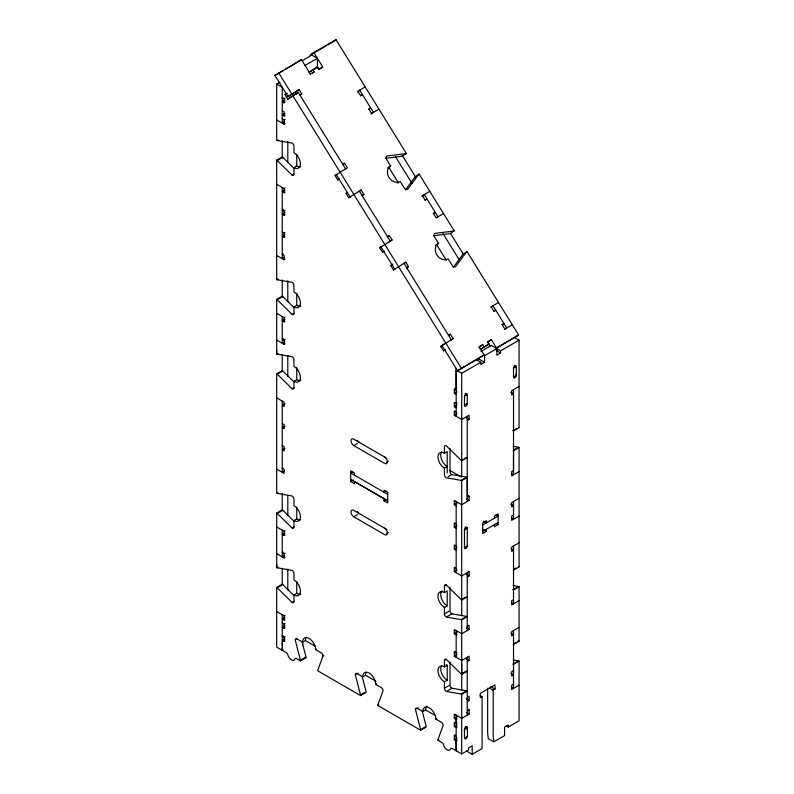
<?xml version="1.0" encoding="UTF-8"?>
<svg xmlns="http://www.w3.org/2000/svg" width="794" height="794" viewBox="0 0 794 794"><rect width="100%" height="100%" fill="white"/><g stroke="black" fill="none" stroke-linecap="round" stroke-linejoin="round"><path stroke-width="1.19" d="M293.939 521.182L282.773 510.224A2.62 1.509 60 0 0 282.247 509.827L276.699 513.033L276.699 567.581A2.62 1.509 60 0 0 277.225 567.799L292.113 570.38A2.62 1.509 60 0 1 293.969 573.586L293.969 579.987A9.161 5.29 60 0 1 300.44 591.202A9.161 5.29 60 0 1 293.969 594.944L293.969 601.356L292.113 602.418L277.225 587.808A2.62 1.509 60 0 0 276.699 587.411L282.247 584.205A2.62 1.509 60 0 1 282.773 584.602L293.939 595.56M293.939 381.924L282.773 370.967A2.62 1.509 60 0 0 282.247 370.57L276.699 373.776L276.699 493.193A2.62 1.509 60 0 0 277.225 493.411L292.113 495.992A2.62 1.509 60 0 1 293.969 499.198L293.969 505.609A9.161 5.29 60 0 1 300.44 516.825A9.161 5.29 60 0 1 293.969 520.556L293.969 526.968L292.113 528.04L277.225 513.42A2.62 1.509 60 0 0 276.699 513.033M276.699 373.776A2.62 1.509 60 0 1 277.225 374.173L292.113 388.782L293.969 387.71L293.969 381.309A9.161 5.29 60 0 0 300.44 377.567A9.161 5.29 60 0 0 293.969 366.352L293.929 359.533A2.62 1.509 60 0 0 292.113 356.734L277.225 354.154A2.63 1.519 60 0 1 276.699 353.945L276.699 299.388L282.247 296.182A2.61 1.509 60 0 1 282.773 296.579L293.939 307.536M283.17 649.8L282.247 650.326L282.247 647.835M282.247 645.343L282.247 642.852M456.163 743.263L456.163 740.772L457.086 740.236M457.106 727.076L456.183 727.602L454.307 726.53L454.307 722.252L456.163 723.324L456.163 719.404L457.086 718.868M456.163 405.972L456.163 407.729L454.307 406.657L454.307 402.379L456.163 403.451L457.086 402.915M456.163 368.485L456.163 390.281L454.307 389.209L454.307 393.487L456.163 394.549M466.991 671.019A2.62 1.509 60 0 0 467.259 671.198L461.711 674.404L461.711 619.846L467.259 616.64A2.62 1.509 60 0 0 466.733 616.432L451.846 613.851L447.221 616.521M466.991 596.631A2.62 1.509 60 0 0 467.259 596.81L461.711 600.016L461.711 480.588L467.259 477.393L467.259 501.49M461.711 476.708L461.711 373.299L480.827 362.253L480.827 364.396L484.529 362.253L484.529 355.742L496.865 348.616L496.865 355.136L500.567 353.002L500.567 350.859L519.068 340.179L519.068 427.648L513.519 430.854A2.63 1.519 60 0 1 513.252 430.676M464.49 731.423L464.49 729.2A1.965 1.131 -60 0 1 465.88 726.798A1.965 1.131 -60 0 1 467.259 727.592C466.941 727.572 469.056 741.785 464.49 738.36L464.49 729.2L467.259 727.592L467.259 729.825M467.259 416.304L467.259 497.223L469.115 496.151L469.115 500.428L461.711 504.696L454.307 500.428L454.307 504.696L456.163 505.768M513.519 389.596L513.519 470.514L511.664 471.586L511.664 475.854L519.068 471.586M516.289 373.21L516.289 375.433A1.965 1.131 -60 0 1 514.909 377.835A1.965 1.131 -60 0 1 513.519 377.041L513.519 368.138A1.965 1.131 -60 0 1 514.909 365.736A1.965 1.131 -60 0 1 516.289 366.53L516.289 375.433L513.519 377.041M513.252 644.311A2.62 1.509 60 0 0 513.519 644.49L519.068 641.284L519.068 586.736A2.62 1.509 60 0 0 518.542 586.518L513.222 585.595M513.252 569.933A2.62 1.509 60 0 0 513.519 570.102L519.068 566.906L519.068 447.479A2.63 1.519 60 0 0 518.542 447.26L513.222 446.337M323.902 655.507L322.979 656.043L317.769 670.225A2.62 1.509 60 0 0 317.689 670.791L360.615 695.574L366.163 692.368A2.62 1.509 60 0 0 366.094 691.713L362.183 676.567M405.367 189.974L414.915 177.092A2.63 2.144 54.8 0 1 415.391 176.695L419.103 174.075L454.208 230.846L450.496 233.466A2.63 2.144 54.8 0 1 449.91 233.684L433.494 235.719M453.245 267.38L462.793 254.507A2.63 2.144 54.8 0 1 463.259 254.11M300.013 95.181L301.859 94.109L299.11 89.662L287.994 96.55L274.932 75.43L301.462 59.639L310.404 74.09L314.106 71.956L312.727 69.733L317.66 66.885L319.039 69.108L322.741 66.974L313.799 52.523L336.001 39.7L406.339 153.441L402.627 156.061A2.63 2.144 54.8 0 1 402.042 156.269L385.626 158.314M301.462 59.639L289.453 67.053M313.799 52.523L310.087 55.133L325.947 45.983M332.289 42.32L336.001 39.7M312.727 69.733L309.015 72.353L311.973 70.646M313.948 69.505L317.66 66.885M312.241 73.266L314.106 71.956M322.741 66.974L319.019 69.594L317.104 66.498M345.549 168.814L298.286 92.392L287.785 99.091L285.036 94.645L287.2 93.235M287.994 96.55L299.11 89.662M287.785 99.091L298.286 92.392M358.422 91.012L359.662 90.139L373.408 112.371L370.937 114.118M360.555 95.895L362.411 94.585L360.565 95.657L357.806 91.211L365.21 86.933M368.803 109.235L370.659 107.924L368.813 108.996L371.562 113.443L378.956 109.165M342.79 164.616L344.646 163.306L347.395 167.752L335.048 175.514L337.797 179.96L339.643 178.888M337.797 179.96L339.038 179.087M350.64 196.674L348.794 197.746L346.045 193.299L347.286 192.426M387.68 168.07A9.161 7.464 54.8 0 1 388.782 167.256L390.638 165.946L386.519 159.276A2.62 2.134 54.8 0 1 386.986 155.981L405.754 153.649A2.63 2.144 54.9 0 0 406.339 153.441M348.794 197.746L361.151 189.984L363.9 194.431L362.044 195.741M359.295 191.294L361.151 189.984M421.753 196.297L424.234 194.55L437.98 216.782L436.74 217.655M425.127 200.306L426.983 198.996L425.127 200.068L422.378 195.622L429.782 191.344M387.452 236.84L389.308 235.53L392.067 239.977L389.278 241.932M384.306 251.112L382.46 252.184L379.711 247.738L392.067 239.977M433.375 213.646L435.231 212.335L433.385 213.407L436.134 217.854L443.528 213.576M382.46 252.184L383.701 251.311M395.313 268.898L393.457 269.97L390.708 265.524L392.871 264.114M393.457 269.97L405.813 262.209L408.563 266.655L406.707 267.965M403.957 263.519L405.813 262.209M435.559 245.475A9.161 7.464 54.8 0 1 436.65 244.671L438.516 243.361L434.387 236.691A2.62 2.134 54.8 0 1 434.864 233.396L453.622 231.064A2.63 2.144 54.8 0 0 454.208 230.846M462.793 254.507L466.971 251.49L518.631 335.018L495.893 348.626M448.491 335.525L450.347 334.214L453.096 338.661L451.24 339.971M491 307.119L492.975 305.72L506.731 327.952L504.746 329.351M445.315 349.767L443.469 350.839L440.72 346.392L453.096 338.661M445.692 342.939L441.98 345.559L457.562 370.758L484.092 354.958L479.04 346.789L482.742 344.656L484.122 346.879L480.41 349.499L479.03 347.276L482.742 344.656M493.868 311.476L495.724 310.166L493.878 311.238L491.129 306.782L498.533 302.514M443.469 350.839L444.709 349.965M502.116 324.815L503.982 323.505L502.126 324.577L504.875 329.024L512.279 324.746M518.631 335.018L496.429 347.841L491.377 339.673L487.665 342.293L490.186 346.373M491.377 339.673L487.675 341.807L489.054 344.03L480.41 349.499M457.562 370.758L484.092 354.958M274.932 75.43L283.23 70.646M285.304 69.445L287.378 68.244M328.061 44.762L331.227 42.926M302.593 60.453L311.853 55.104L317.401 58.309L317.401 67.907M305.065 65.436L317.401 58.309M293.939 168.288L282.773 157.321A2.61 1.509 60 0 0 282.247 156.934L276.699 160.14A2.61 1.509 60 0 1 277.225 160.527L292.113 175.146A2.62 1.509 60 0 0 293.969 174.075L293.969 167.663A9.161 5.29 60 0 0 300.44 163.931A9.161 5.29 60 0 0 293.969 152.706L293.929 145.898A2.62 1.509 60 0 0 292.113 143.099L277.225 140.518A2.63 1.519 60 0 1 276.699 140.3L276.699 84.055L279.885 82.219M285.036 94.645L286.882 93.573M282.247 97.503L284.093 98.575L285.026 98.039M285.026 100.173L282.247 101.781L284.093 102.853L285.026 102.317M285.026 113.353L282.247 114.951L284.093 116.023L285.026 115.487M282.247 118.872L284.093 119.944L285.026 119.408M284.361 121.919L282.247 123.139L282.247 87.261L276.699 84.055M276.699 119.944L284.093 124.211L285.026 123.675M357.27 91.995L359.384 90.774M277.225 140.518L278.148 139.982M278.148 159.991L282.773 157.321M293.969 167.663L296.738 166.065A9.161 5.29 60 0 0 300.718 166.78M292.113 175.146L293.969 174.075M276.699 184.238L284.093 188.515L285.026 187.98M285.026 190.113L282.247 191.721L284.093 192.783L285.026 192.247M342.8 164.368L344.646 163.306M335.048 175.514L336.894 174.442M283.17 209.338L282.247 209.874L284.093 210.946L285.026 210.41M285.026 212.544L282.247 214.152L284.093 215.214L285.026 214.688M346.045 193.299L346.968 192.763M282.247 231.957L284.093 233.019L285.026 232.483M285.026 234.627L282.247 236.225L284.093 237.297L285.026 236.761M362.044 195.493L363.9 194.431M283.17 253.852L282.247 254.388L284.093 255.45L284.093 259.727L285.026 259.191M284.361 257.435L282.247 258.655L282.247 187.444M276.699 160.14L276.699 279.557L277.622 279.022M276.699 279.557A2.63 1.519 60 0 0 277.225 279.776L278.148 279.24M422.984 195.91L424.83 194.838M278.148 299.249L282.773 296.579M387.462 236.592L389.308 235.53M379.711 247.738L381.557 246.666M276.699 299.388A2.61 1.509 60 0 1 277.225 299.785L292.113 314.394A2.62 1.509 60 0 0 293.969 313.332L293.969 306.921L296.738 305.323A9.161 5.29 60 0 0 300.718 306.037M276.699 313.312L284.093 317.59L285.026 317.054M292.113 314.394L293.969 313.332M285.026 319.188L282.247 320.786L284.093 321.858L285.026 321.322M390.708 265.524L392.564 264.452M283.17 338.413L282.247 338.949L284.093 340.021L285.026 339.485M406.707 267.717L408.563 266.655M284.361 342.006L282.247 343.226L282.247 316.518M276.699 340.021L284.093 344.288L285.026 343.752M277.225 354.154L278.148 353.628M278.148 373.637L282.773 370.967M293.969 381.309L296.738 379.701A9.161 5.29 60 0 0 300.718 380.425M285.026 403.759L282.247 405.357L284.093 406.429L284.093 402.151L276.699 397.883M285.026 426.189L282.247 427.787L284.093 428.859L284.093 424.582L282.247 423.52M448.491 335.286L450.347 334.214M440.72 346.392L442.566 345.321M285.026 448.263L282.247 449.861L284.093 450.932L284.093 446.665L282.247 445.593M484.122 346.879L489.054 344.03M481.035 351.345L491.317 345.42L496.865 348.616M284.361 471.08L282.247 472.301L282.247 401.079M476.202 360.655L478.981 359.057L484.529 362.253M385.963 457.761L353.787 439.181A3.92 2.263 60 0 0 351.008 440.789A3.92 2.263 60 0 0 353.787 445.593L357.489 443.459M454.307 389.209L455.24 388.673M277.225 493.411L278.148 492.876M454.307 393.487L457.086 391.879M467.259 394.549L464.49 396.156L464.49 405.347A1.965 1.131 -60 0 0 465.88 406.141A1.965 1.131 -60 0 0 467.259 403.739L467.259 394.549L465.145 393.328M513.519 368.138L516.289 366.53L514.443 365.468M454.307 406.657L457.086 405.059M464.49 405.059L467.259 403.451M278.148 512.894L282.773 510.224M352.834 471.775L350.72 472.996L387.72 494.364M456.163 412.026L454.307 410.955L454.307 415.232L457.086 413.634M354.402 475.149L354.402 473.006L350.7 470.872L350.7 481.551L353.479 479.953M386.47 462.326L388.326 461.254M519.068 386.39L511.664 390.668L511.664 394.936L513.519 393.864L510.741 392.266M293.969 520.556L296.738 518.958A9.161 5.29 60 0 0 300.718 519.673M467.259 420.572L469.115 419.5L469.115 415.232L461.711 419.5L454.307 415.232M276.699 526.958L284.093 531.226L285.026 530.69M285.026 532.824L282.247 534.431L284.093 535.503L285.026 534.967M461.711 480.588A2.63 1.519 60 0 0 461.185 480.38L446.297 477.799A2.62 1.509 60 0 1 444.471 475.001L444.442 468.182A9.161 5.29 60 0 1 437.97 456.967A9.161 5.29 60 0 1 444.442 453.225L447.221 451.627L447.221 472.996M385.854 491.168L384.008 492.24L384.008 490.097L387.71 492.24L387.71 502.92L384.008 500.786L384.008 498.642L354.402 481.551L354.402 483.695L350.7 481.551M283.17 552.058L282.247 552.594L284.093 553.656L285.026 553.12M284.361 555.641L282.247 556.862L282.247 530.154M386.986 529.558L353.787 510.393A3.92 2.263 60 0 0 351.008 512.001A3.92 2.263 60 0 0 353.787 516.805L357.489 514.671M276.699 553.656L284.093 557.934L285.026 557.398M384.008 500.786L385.854 499.714M444.442 468.182L447.221 466.584A9.161 5.29 60 0 1 441.524 459.379A9.161 5.29 60 0 1 441.801 451.885M462.108 459.835L463.031 459.299M464.887 458.227L465.81 457.691M512.984 430.457L513.916 429.921M515.763 428.849L516.686 428.323M277.622 567.045L276.699 567.581L276.699 564.097M277.225 567.799L278.148 567.263M448.144 476.728L451.846 474.594L466.733 477.174A2.63 1.519 60 0 1 467.259 477.393M461.185 480.38L465.81 477.71M513.916 449.93L518.542 447.26M513.252 450.555A2.63 1.519 60 0 1 513.519 450.684L519.068 447.479M278.148 587.272L282.773 584.602M386.47 533.538L388.326 532.466M293.969 594.944L296.738 593.346A9.161 5.29 60 0 0 300.718 594.061M454.307 504.696L457.086 503.098M276.699 611.519L284.093 615.787L285.026 615.261M285.026 617.395L282.247 618.992L284.093 620.064L285.026 619.528M282.247 622.913L284.093 623.985L285.026 623.449M456.163 523.921L454.307 522.859L454.307 527.127L457.086 525.529M285.006 625.573L282.227 627.171L284.093 628.253L285.026 627.717M464.49 529.797L467.259 528.199A1.965 1.131 -60 0 0 465.88 527.395A1.965 1.131 -60 0 0 464.49 529.797L464.49 547.602A1.965 1.131 -60 0 0 465.88 548.406A1.965 1.131 -60 0 0 467.259 546.004L467.259 528.199L465.145 526.978M519.068 498.285L511.664 502.562L511.664 506.83L513.519 505.768L510.741 504.16M283.15 635.547L282.227 636.073L284.093 637.155L285.026 636.619M285.026 638.753L282.247 640.361L284.093 641.433L285.026 640.897M482.692 524.983L498.116 516.08L496.002 514.859M482.692 531.394L498.116 522.492M296.152 639.488L297.075 638.952L302.633 642.157L305.402 640.559A9.161 5.29 60 0 1 306.464 637.076M456.163 546.004L454.307 544.932L454.307 549.21L457.086 547.602M513.519 515.028L511.664 516.09L511.664 520.368L519.068 516.09M486.394 529.261L486.394 531.394L482.692 533.528L482.692 522.849L486.394 520.715L486.394 522.849L483.615 521.251M494.414 518.224L494.414 516.08L498.116 513.946L498.116 524.626L494.414 526.769L494.414 524.626M464.49 547.602L467.259 546.004M302.633 642.157A9.161 5.29 60 0 1 309.104 638.416A9.161 5.29 60 0 1 315.575 649.631L316.508 649.105M302.008 641.572L305.988 657.015A2.61 1.509 60 0 1 306.067 657.67L300.519 660.876A2.61 1.509 60 0 0 300.44 660.221L305.065 657.551M456.163 568.435L454.307 567.363L454.307 571.64L457.086 570.032M467.259 576.98L469.115 575.908L469.115 571.64L461.711 575.908L454.307 571.64M519.068 542.798L511.664 547.066L511.664 551.344L513.519 550.272L510.741 548.674M445.365 585.545L446.297 585.009L461.185 599.619A2.62 1.509 60 0 0 461.711 600.016M444.442 607.44A9.161 5.29 60 0 1 437.97 596.225A9.161 5.29 60 0 1 444.442 592.483L447.221 590.885L447.221 605.842L444.442 607.44L444.442 613.851A2.62 1.509 60 0 0 446.297 617.057L461.185 619.628A2.62 1.509 60 0 1 461.711 619.846M463.031 598.557L464.887 597.485M513.916 569.179L515.763 568.107M444.442 613.851L449.067 611.182M356.248 674.185L358.104 673.114M461.185 619.628L465.81 616.958M512.984 589.724L517.609 587.054M360.615 695.574A2.62 1.509 60 0 0 360.536 694.919L355.325 674.721A2.62 1.509 60 0 1 357.181 673.649L362.729 676.855L365.508 675.257A9.161 5.29 60 0 1 366.223 672.24M519.068 586.736L513.519 589.942A2.62 1.509 60 0 0 513.252 589.803M467.259 626.297L469.115 625.225L469.115 629.503L461.711 633.771L454.307 629.503L454.307 633.771L457.086 632.173M513.519 599.589L511.664 600.661L511.664 604.929L519.068 600.661M457.086 634.307L456.163 634.843L454.307 633.771M362.729 676.855A9.161 5.29 60 0 1 369.2 673.114A9.161 5.29 60 0 1 375.681 684.329L376.604 683.803M360.536 694.919L365.161 692.249M467.259 661.541L469.115 660.479L469.115 656.201L461.711 660.479L454.307 656.201L454.307 651.934L455.24 651.398M457.086 652.47L456.163 652.996L454.307 651.934M445.365 659.923L446.297 659.387L461.185 674.007A2.62 1.509 60 0 0 461.711 674.404M454.307 656.201L457.086 654.603M444.442 681.828A9.161 5.29 60 0 1 437.97 670.612A9.161 5.29 60 0 1 444.442 666.871L447.221 665.263L447.221 680.22L444.442 681.828L444.442 688.229A2.62 1.509 60 0 0 446.297 691.435L461.185 694.016A2.62 1.509 60 0 1 461.711 694.234L467.259 691.028A2.62 1.509 60 0 0 466.733 690.81L451.846 688.229L447.221 690.899M422.279 711.265L426.189 726.411A2.62 1.509 60 0 1 426.269 727.066L420.711 730.272L377.795 705.489L378.718 704.963M519.068 627.359L511.664 631.637L511.664 635.905L513.519 634.843L510.741 633.235M462.108 673.471L465.81 671.337M514.84 643.031L515.763 642.495M517.609 641.423L518.542 640.887M444.442 688.229L449.067 685.559M416.354 708.883L418.2 707.811M420.711 730.272A2.62 1.509 60 0 0 420.641 729.617L415.431 709.419A2.62 1.509 60 0 1 417.277 708.347L422.825 711.553L425.604 709.955A9.161 5.29 60 0 1 427.053 706.074M461.185 694.016L465.81 691.346M512.984 664.112L517.609 661.432M506.89 726.262L508.279 727.066L519.068 720.833L519.068 661.114L513.519 664.32A2.62 1.509 60 0 0 513.252 664.191M467.259 697.331L469.115 696.259L469.115 700.536L467.259 701.598M513.519 670.622L511.664 671.694L511.664 675.962L513.519 674.9L510.741 673.292M422.825 711.553A9.161 5.29 60 0 1 429.306 707.811A9.161 5.29 60 0 1 435.777 719.036L436.7 718.501M420.641 729.617L425.266 726.947M466.644 751.094L472.202 754.3L482.087 748.583L482.087 696.606L480.241 697.668L480.241 693.4L495.039 684.855L495.039 689.123L493.193 690.194L489.491 688.061M468.192 709.26L469.115 709.796L469.115 714.064L461.711 718.342L454.307 714.064L454.307 718.342L457.086 716.734M467.259 710.858L469.115 709.796M513.519 684.16L511.664 685.222L511.664 689.5L519.068 685.222M456.163 723.324L457.086 722.788M454.307 726.53L457.086 724.922M472.202 754.3L472.202 745.755L468.5 747.888L468.5 750.022L461.711 753.943L452.262 748.484A2.62 1.509 60 0 0 450.774 748.494L449.99 749.735A5.23 3.017 60 0 1 444.054 746.3L443.28 744.157A2.62 1.509 60 0 0 441.792 742.44L437.891 740.187L438.814 739.661M456.163 715.136L456.163 750.737L456.163 740.772L454.307 739.7L454.307 735.433L455.24 734.897M454.307 739.7L457.086 738.102M464.49 738.102L467.259 736.495M487.645 688.219L487.645 732.564L488.231 738.628L493.779 741.834L504.577 735.611L504.577 727.066L508.279 724.922L508.279 727.066M277.225 279.776L292.113 282.356A2.62 1.509 60 0 1 293.929 285.155L293.969 291.964A9.161 5.29 60 0 1 300.44 303.179A9.161 5.29 60 0 1 293.969 306.921M513.222 659.983L518.542 660.906A2.62 1.509 60 0 1 519.068 661.114M282.247 110.684L284.093 111.746L284.093 116.023M514.443 337.51L519.068 340.179M495.942 348.189L500.567 350.859M496.865 350.859L500.567 353.002M476.202 359.583L480.827 362.253M276.699 255.45L284.093 259.727M461.711 373.299L456.163 370.093L456.163 416.304M466.336 417.902L469.115 419.5M511.405 473.571L513.519 474.792L513.519 450.684M449.593 470.266L461.274 477.015M511.405 518.075L513.519 519.296L513.519 501.49M468.192 495.615L469.115 496.151M466.336 498.821L469.115 500.428M496.26 523.564L498.116 524.626M353.787 445.593L384.624 463.398A3.92 2.263 60 0 0 387.393 461.79A3.92 2.263 60 0 0 384.624 456.987M483.615 529.797L486.394 531.394M454.307 527.127L456.163 528.199M350.72 479.407L387.72 500.776M454.307 549.21L456.163 550.272M468.192 571.104L469.115 571.64M282.247 468.023L284.093 469.095L284.093 473.363L276.699 469.095M466.336 574.31L469.115 575.908M511.405 602.646L513.519 603.867L513.519 546.004M353.787 516.805L384.624 534.61A3.92 2.263 60 0 0 387.393 533.002A3.92 2.263 60 0 0 384.624 528.199M466.336 627.895L469.115 629.503M466.336 658.871L469.115 660.479M511.405 687.207L513.519 688.428L513.519 630.565M490.414 686.453L495.039 689.123M480.241 695.534L482.087 696.606M466.336 698.928L469.115 700.536M466.336 712.466L469.115 714.064M454.307 718.342L456.163 719.404M465.413 726.53L467.259 727.592M305.402 640.559L315.764 646.534M365.508 675.257L375.86 681.232M425.604 709.955L435.678 715.771M315.575 649.631L321.133 652.837A2.62 1.509 60 0 1 322.979 656.043M375.681 684.329L381.229 687.535A2.62 1.509 60 0 1 383.075 690.74L377.865 704.923A2.62 1.509 60 0 0 377.795 705.489M435.777 719.036L441.325 722.232A2.62 1.509 60 0 1 443.181 725.438L437.97 739.621A2.61 1.509 60 0 0 437.891 740.187M454.307 735.433L456.183 736.504M305.094 657.114L306.067 657.67M300.519 660.876L296.619 658.623A2.62 1.509 60 0 0 295.13 658.633L294.346 659.874A5.23 3.017 60 0 1 290.832 659.506A5.23 3.017 60 0 1 287.894 655.01A2.62 1.509 60 0 0 286.148 652.579L276.699 647.13L276.699 587.411M402.151 155.296L415.619 177.072M450.387 233.287L463.408 254.348M395.323 156.428L411.997 183.394M442.873 233.327L459.16 259.658M388.782 167.256L398.409 182.819A9.161 7.464 54.8 0 1 397.804 183.126M436.65 244.671L446.278 260.233M309.471 73.098L310.385 74.576M359.295 191.046L390.211 241.039M403.957 263.271L451.22 339.693M295.398 92.283L296.499 94.059M291.964 93.662L293.333 95.885M278.644 72.81L291.706 93.93M292.738 95.598L461.274 368.138M336.279 174.64L350.035 196.872M380.951 246.865L394.697 269.097M300.44 660.221L295.229 640.024A2.62 1.509 60 0 1 297.075 638.952M493.779 741.834L493.193 735.77L493.193 690.194M467.259 572.702L467.259 630.565M467.259 657.273L467.259 715.136M461.711 599.669L461.711 615.687M461.711 663.953L461.711 690.423M461.711 694.234L461.711 753.943M456.163 501.49L456.163 572.702M456.163 630.565L456.163 657.273M450 448.441L450 471.388A2.62 1.509 60 0 0 451.846 474.594M450 587.5L450 610.646A2.62 1.509 60 0 0 451.846 613.851M450 662.087L450 685.024A2.62 1.509 60 0 0 451.846 688.229M444.442 453.225L444.442 446.824A2.62 1.509 60 0 1 446.297 445.752L461.185 460.361A2.62 1.509 60 0 0 461.711 460.758L467.259 457.552A2.62 1.509 60 0 1 466.991 457.374M444.442 592.483L444.442 586.071A2.62 1.509 60 0 1 446.297 585.009M444.442 666.871L444.442 660.459A2.62 1.509 60 0 1 446.297 659.387M302.623 641.264L302.623 644.976M296.738 154.433L296.738 166.065M296.738 293.214L296.738 305.323M296.738 367.592L296.738 379.701M296.738 506.999L296.738 518.958M296.738 581.377L296.738 593.346M287.795 141.56L287.795 162.621M287.795 280.689L287.795 301.641M287.795 355.384L287.795 376.346M287.795 495.555L287.795 515.286M287.795 569.04L287.795 590.011M284.093 98.575L284.093 102.853M284.093 119.944L284.093 124.211M284.093 188.515L284.093 192.783M284.093 210.946L284.093 215.214M284.093 233.019L284.093 237.297M284.093 317.59L284.093 321.858M284.093 340.021L284.093 344.288M284.093 531.226L284.093 535.503M284.093 553.656L284.093 557.934M284.093 615.787L284.093 620.064M284.093 623.985L284.093 628.253M284.093 637.155L284.093 641.433M282.247 140.836L282.247 158.175M282.247 279.945L282.247 297.204M282.247 354.65L282.247 370.679M282.247 493.59L282.247 510.85M282.247 568.296L282.247 584.344M282.247 614.725L282.247 650.326M276.699 350.462L276.699 353.945M466.971 251.49A2.63 2.144 54.8 0 0 466.505 251.887L455.488 266.744A2.62 2.134 54.8 0 1 452.262 265.593L448.134 258.923A9.161 7.464 54.8 0 1 436.849 254.874A9.161 7.464 54.8 0 1 438.516 243.361M419.103 174.075A2.63 2.144 54.8 0 0 418.627 174.472L407.61 189.329A2.62 2.134 54.8 0 1 404.384 188.178L400.265 181.508A9.161 7.464 54.8 0 1 388.981 177.469A9.161 7.464 54.8 0 1 390.638 165.946M464.49 396.444A1.965 1.131 -60 0 1 465.88 394.042A1.965 1.131 -60 0 1 467.259 394.836M293.969 387.71A2.62 1.509 60 0 1 292.113 388.782M447.221 605.842A9.161 5.29 60 0 1 441.524 598.626A9.161 5.29 60 0 1 441.801 591.143M447.221 680.22A9.161 5.29 60 0 1 441.524 673.014A9.161 5.29 60 0 1 441.801 665.521M446.149 664.757A9.161 5.29 60 0 1 447.221 665.263M293.969 601.356A2.62 1.509 60 0 1 292.113 602.418M293.969 526.968A2.62 1.509 60 0 1 292.113 528.04M359.335 442.387A3.92 2.263 60 0 1 358.828 442.04M358.312 441.573A3.92 2.263 60 0 1 357.369 440.313M359.335 513.599A3.92 2.263 60 0 1 358.312 512.785M357.816 512.199A3.92 2.263 60 0 1 357.369 511.525M519.068 427.648A2.63 1.519 60 0 1 518.8 427.47M519.068 641.284A2.62 1.509 60 0 1 518.8 641.105M519.068 566.906A2.62 1.509 60 0 1 518.542 566.509"/></g></svg>
